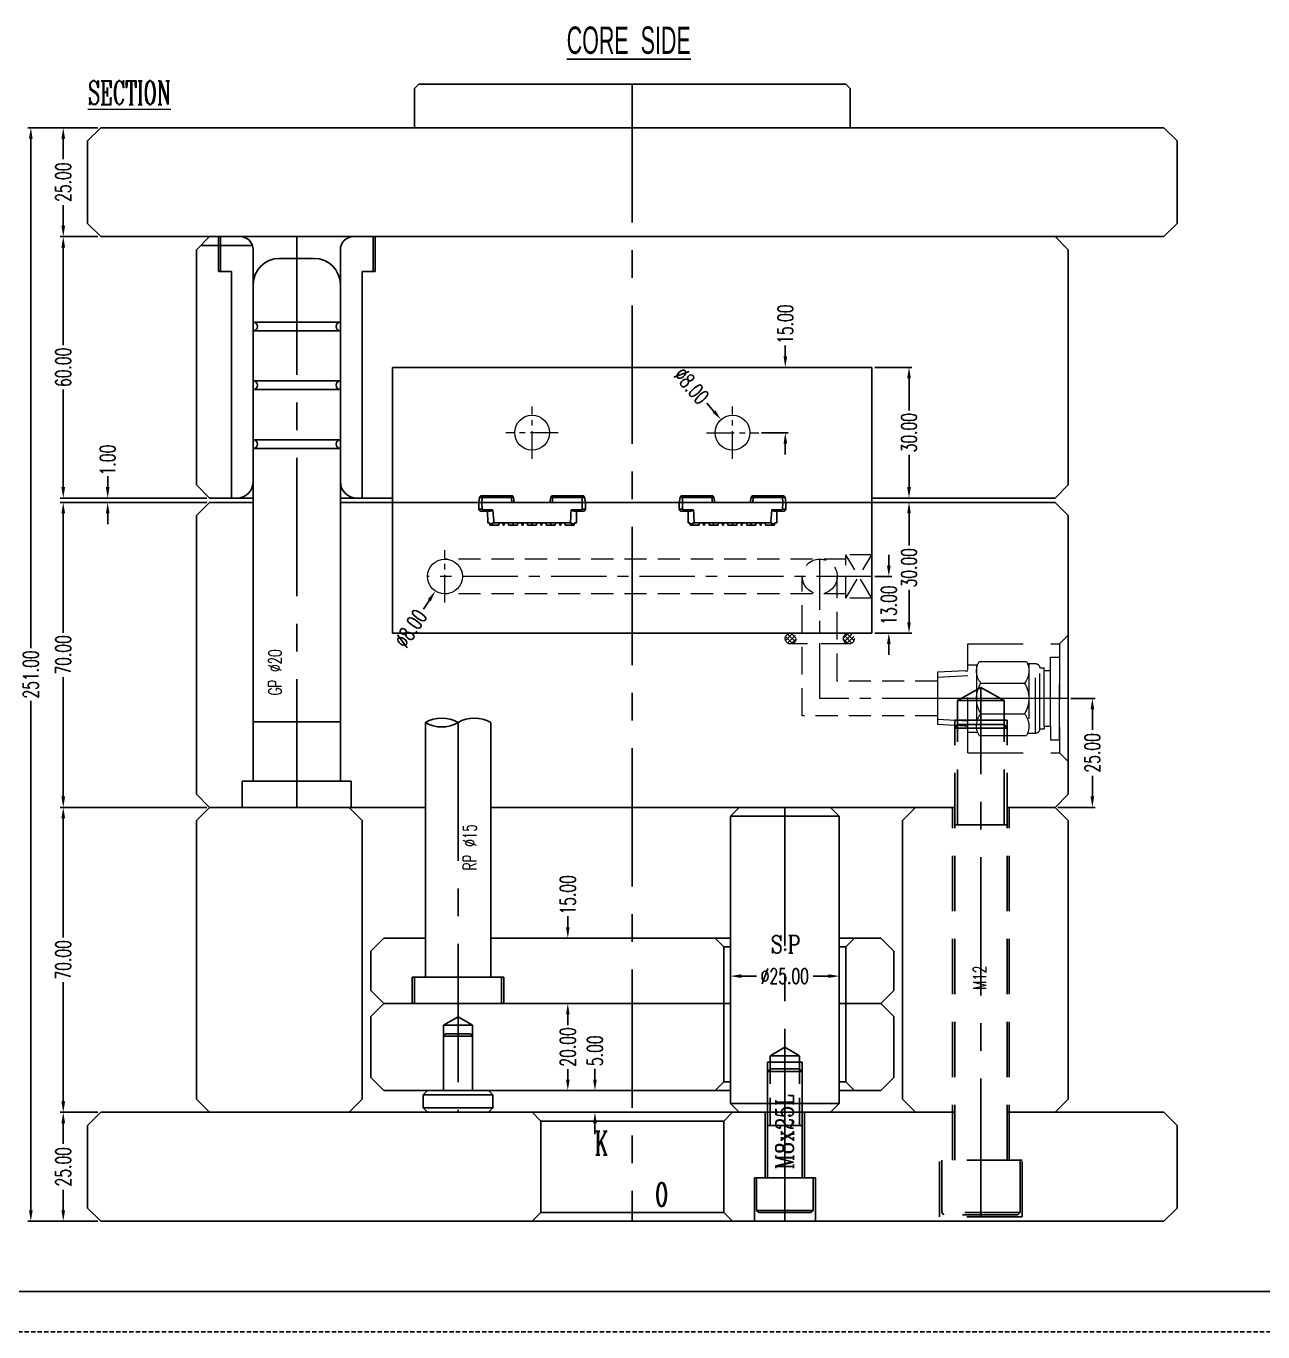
# Model space of a CAD drawing. Header units: inches. Extents: x 139745 to 140613, y -44509 to -43895.
# Drawn here: x 140045.5 to 140329.3, y -44509.1 to -44209.4 of the extents above; entities that cross this region are included whole.
import ezdxf

# ---------------------------------------------------------------- set-up
doc = ezdxf.new("R2010")
doc.units = ezdxf.units.IN
doc.header["$LTSCALE"] = 2
doc.header["$MEASUREMENT"] = 0
doc.header["$PDMODE"] = 3
doc.header["$PDSIZE"] = 0.3125
for name, pattern in [('CENTER', [50.8, 31.75, -6.35, 6.35, -6.35]), ('DASHED', [0.75, 0.5, -0.25]), ('HIDDEN', [9.525, 6.35, -3.175])]:
    doc.linetypes.add(name, pattern=pattern)
doc.layers.get('0').update_dxf_attribs({"linetype": 'CONTINUOUS'})
doc.layers.get('Defpoints').update_dxf_attribs({"linetype": 'CONTINUOUS'})
for name, color, linetype in [('5', 5, 'CONTINUOUS'), ('A', 7, 'CONTINUOUS'), ('CAV-COR', 1, 'CONTINUOUS'), ('Layer3', 3, 'CONTINUOUS'), ('SCREW', 52, 'HIDDEN'), ('SP', 3, 'CONTINUOUS'), ('text', 7, 'CONTINUOUS'), ('WT', 4, 'CONTINUOUS')]:
    doc.layers.add(name, color=color, linetype=linetype)
doc.layers.add('dim', color=3, linetype='CONTINUOUS', lineweight=15)
doc.layers.add('WR', color=122, linetype='HIDDEN', lineweight=0)
doc.styles.add('ROMANC', font='romanc', dxfattribs={"width": 0.6, "height": 1})
doc.styles.get("Standard").update_dxf_attribs({"font": 'txt.shx', "width": 0.67})
doc.dimstyles.new('2.00', dxfattribs={"dimtxt": 3.5, "dimasz": 2.5, "dimexe": 0.666, "dimexo": 0.626, "dimgap": 1, "dimtad": 0, "dimzin": 0, "dimdsep": 46, "dimtxsty": 'Standard', "dimcen": 0.09, "dimclrd": 3, "dimclre": 3, "dimclrt": 7, "dimazin": 0, "dimtfac": 1, "dimtofl": 0, "dimtmove": 0, "dimatfit": 0, "dimfxl": 0, "dimtolj": 1, "dimtzin": 0, "dimarcsym": 0})

# ---------------------------------------------------------------- blocks, each defined once
blk = doc.blocks.new('*D34212')
at = {"layer": 'Defpoints', "color": 0}
for p in [(140054, -44232.74), (140062.6, -44232.74), (140062.6, -44257.74)]:
    blk.add_point(p, dxfattribs=at)
at = {"layer": 'dim', "color": 3, "linetype": 'ByBlock', "lineweight": -2}
for p, q in [((140061.97, -44232.74), (140053.33, -44232.74)), ((140054, -44235.24), (140054, -44239.94)), ((140054, -44255.24), (140054, -44250.54)), ((140061.97, -44257.74), (140053.33, -44257.74))]:
    blk.add_line(p, q, dxfattribs=at)
at = {"layer": 'dim', "color": 3, "linetype": 'ByBlock'}
for points in [[(140054.42, -44235.24), (140053.58, -44235.24), (140054, -44232.74)], [(140053.58, -44255.24), (140054.42, -44255.24), (140054, -44257.74)]]:
    blk.add_solid(points, dxfattribs=at)
at = {"layer": 'dim', "color": 7, "linetype": 'ByBlock', "insert": (140054, -44245.24), "char_height": 3.5, "attachment_point": 5, "rotation": 90}
blk.add_mtext('\\A1;25.00', dxfattribs=at)
blk = doc.blocks.new('*D34213')
at = {"layer": 'Defpoints', "color": 0}
for p in [(140062.6, -44257.74), (140054, -44317.74), (140087.6, -44317.74)]:
    blk.add_point(p, dxfattribs=at)
at = {"layer": 'dim', "color": 3, "linetype": 'ByBlock', "lineweight": -2}
for p, q in [((140061.97, -44257.74), (140053.33, -44257.74)), ((140054, -44260.24), (140054, -44282.64)), ((140054, -44315.24), (140054, -44292.84)), ((140086.97, -44317.74), (140053.33, -44317.74))]:
    blk.add_line(p, q, dxfattribs=at)
at = {"layer": 'dim', "color": 3, "linetype": 'ByBlock'}
for points in [[(140054.42, -44260.24), (140053.58, -44260.24), (140054, -44257.74)], [(140053.58, -44315.24), (140054.42, -44315.24), (140054, -44317.74)]]:
    blk.add_solid(points, dxfattribs=at)
at = {"layer": 'dim', "color": 7, "linetype": 'ByBlock', "insert": (140054, -44287.74), "char_height": 3.5, "attachment_point": 5, "rotation": 90}
blk.add_mtext('\\A1;60.00', dxfattribs=at)
blk = doc.blocks.new('*D34214')
at = {"layer": 'Defpoints', "color": 0}
for p in [(140064.2, -44317.74), (140087.6, -44317.74), (140087.6, -44318.74)]:
    blk.add_point(p, dxfattribs=at)
at = {"layer": 'dim', "color": 3, "linetype": 'ByBlock', "lineweight": -2}
for p, q in [((140064.2, -44315.24), (140064.2, -44312.74)), ((140086.97, -44317.74), (140063.54, -44317.74)), ((140086.97, -44318.74), (140063.54, -44318.74)), ((140064.2, -44321.24), (140064.2, -44323.74))]:
    blk.add_line(p, q, dxfattribs=at)
at = {"layer": 'dim', "color": 3, "linetype": 'ByBlock'}
for points in [[(140063.78, -44315.24), (140064.62, -44315.24), (140064.2, -44317.74)], [(140064.62, -44321.24), (140063.78, -44321.24), (140064.2, -44318.74)]]:
    blk.add_solid(points, dxfattribs=at)
at = {"layer": 'dim', "color": 7, "linetype": 'ByBlock', "insert": (140064.2, -44309), "char_height": 3.5, "attachment_point": 5, "rotation": 90}
blk.add_mtext('\\A1;1.00', dxfattribs=at)
blk = doc.blocks.new('*D34215')
at = {"layer": 'Defpoints', "color": 0}
for p in [(140087.6, -44318.74), (140054, -44388.74), (140087.6, -44388.74)]:
    blk.add_point(p, dxfattribs=at)
at = {"layer": 'dim', "color": 3, "linetype": 'ByBlock', "lineweight": -2}
for p, q in [((140086.97, -44318.74), (140053.33, -44318.74)), ((140054, -44321.24), (140054, -44348.64)), ((140054, -44386.24), (140054, -44358.84)), ((140086.97, -44388.74), (140053.33, -44388.74))]:
    blk.add_line(p, q, dxfattribs=at)
at = {"layer": 'dim', "color": 3, "linetype": 'ByBlock'}
for points in [[(140054.42, -44321.24), (140053.58, -44321.24), (140054, -44318.74)], [(140053.58, -44386.24), (140054.42, -44386.24), (140054, -44388.74)]]:
    blk.add_solid(points, dxfattribs=at)
at = {"layer": 'dim', "color": 7, "linetype": 'ByBlock', "insert": (140054, -44353.74), "char_height": 3.5, "attachment_point": 5, "rotation": 90}
blk.add_mtext('\\A1;70.00', dxfattribs=at)
blk = doc.blocks.new('*D34216')
at = {"layer": 'Defpoints', "color": 0}
for p in [(140054, -44388.74), (140087.6, -44388.74), (140062.6, -44458.74)]:
    blk.add_point(p, dxfattribs=at)
at = {"layer": 'dim', "color": 3, "linetype": 'ByBlock', "lineweight": -2}
for p, q in [((140086.97, -44388.74), (140053.33, -44388.74)), ((140054, -44391.24), (140054, -44418.64)), ((140054, -44456.24), (140054, -44428.84)), ((140061.97, -44458.74), (140053.33, -44458.74))]:
    blk.add_line(p, q, dxfattribs=at)
at = {"layer": 'dim', "color": 3, "linetype": 'ByBlock'}
for points in [[(140054.42, -44391.24), (140053.58, -44391.24), (140054, -44388.74)], [(140053.58, -44456.24), (140054.42, -44456.24), (140054, -44458.74)]]:
    blk.add_solid(points, dxfattribs=at)
at = {"layer": 'dim', "color": 7, "linetype": 'ByBlock', "insert": (140054, -44423.74), "char_height": 3.5, "attachment_point": 5, "rotation": 90}
blk.add_mtext('\\A1;70.00', dxfattribs=at)
blk = doc.blocks.new('*D34217')
at = {"layer": 'Defpoints', "color": 0}
for p in [(140054, -44458.74), (140062.6, -44458.74), (140062.6, -44483.74)]:
    blk.add_point(p, dxfattribs=at)
at = {"layer": 'dim', "color": 3, "linetype": 'ByBlock', "lineweight": -2}
for p, q in [((140061.97, -44458.74), (140053.33, -44458.74)), ((140054, -44461.24), (140054, -44465.94)), ((140054, -44481.24), (140054, -44476.54)), ((140061.97, -44483.74), (140053.33, -44483.74))]:
    blk.add_line(p, q, dxfattribs=at)
at = {"layer": 'dim', "color": 3, "linetype": 'ByBlock'}
for points in [[(140054.42, -44461.24), (140053.58, -44461.24), (140054, -44458.74)], [(140053.58, -44481.24), (140054.42, -44481.24), (140054, -44483.74)]]:
    blk.add_solid(points, dxfattribs=at)
at = {"layer": 'dim', "color": 7, "linetype": 'ByBlock', "insert": (140054, -44471.24), "char_height": 3.5, "attachment_point": 5, "rotation": 90}
blk.add_mtext('\\A1;25.00', dxfattribs=at)
blk = doc.blocks.new('*D34218')
at = {"layer": 'Defpoints', "color": 0}
for p in [(140046.56, -44232.74), (140062.6, -44232.74), (140062.6, -44483.74)]:
    blk.add_point(p, dxfattribs=at)
at = {"layer": 'dim', "color": 3, "linetype": 'ByBlock', "lineweight": -2}
for p, q in [((140061.97, -44232.74), (140045.89, -44232.74)), ((140046.56, -44235.24), (140046.56, -44352.16)), ((140046.56, -44481.24), (140046.56, -44364.32)), ((140061.97, -44483.74), (140045.89, -44483.74))]:
    blk.add_line(p, q, dxfattribs=at)
at = {"layer": 'dim', "color": 3, "linetype": 'ByBlock'}
for points in [[(140046.98, -44235.24), (140046.14, -44235.24), (140046.56, -44232.74)], [(140046.14, -44481.24), (140046.98, -44481.24), (140046.56, -44483.74)]]:
    blk.add_solid(points, dxfattribs=at)
at = {"layer": 'dim', "color": 7, "linetype": 'ByBlock', "insert": (140046.56, -44358.24), "char_height": 3.5, "attachment_point": 5, "rotation": 90}
blk.add_mtext('\\A1;251.00', dxfattribs=at)
blk = doc.blocks.new('*D34219')
at = {"layer": 'Defpoints', "color": 0}
for p in [(140239.6, -44318.74), (140239.6, -44348.74), (140248.09, -44348.74)]:
    blk.add_point(p, dxfattribs=at)
at = {"layer": 'dim', "color": 3, "linetype": 'ByBlock', "lineweight": -2}
for p, q in [((140240.22, -44318.74), (140248.76, -44318.74)), ((140248.09, -44321.24), (140248.09, -44328.64)), ((140248.09, -44346.24), (140248.09, -44338.84)), ((140240.22, -44348.74), (140248.76, -44348.74))]:
    blk.add_line(p, q, dxfattribs=at)
at = {"layer": 'dim', "color": 3, "linetype": 'ByBlock'}
for points in [[(140248.51, -44321.24), (140247.67, -44321.24), (140248.09, -44318.74)], [(140247.67, -44346.24), (140248.51, -44346.24), (140248.09, -44348.74)]]:
    blk.add_solid(points, dxfattribs=at)
at = {"layer": 'dim', "color": 7, "linetype": 'ByBlock', "insert": (140248.09, -44333.74), "char_height": 3.5, "attachment_point": 5, "rotation": 90}
blk.add_mtext('\\A1;30.00', dxfattribs=at)
blk = doc.blocks.new('*D34220')
at = {"layer": 'Defpoints', "color": 0}
for p in [(140239.6, -44287.74), (140248.09, -44287.74), (140239.6, -44317.74)]:
    blk.add_point(p, dxfattribs=at)
at = {"layer": 'dim', "color": 3, "linetype": 'ByBlock', "lineweight": -2}
for p, q in [((140240.22, -44287.74), (140248.76, -44287.74)), ((140248.09, -44290.24), (140248.09, -44297.64)), ((140248.09, -44315.24), (140248.09, -44307.84)), ((140240.22, -44317.74), (140248.76, -44317.74))]:
    blk.add_line(p, q, dxfattribs=at)
at = {"layer": 'dim', "color": 3, "linetype": 'ByBlock'}
for points in [[(140248.51, -44290.24), (140247.67, -44290.24), (140248.09, -44287.74)], [(140247.67, -44315.24), (140248.51, -44315.24), (140248.09, -44317.74)]]:
    blk.add_solid(points, dxfattribs=at)
at = {"layer": 'dim', "color": 7, "linetype": 'ByBlock', "insert": (140248.09, -44302.74), "char_height": 3.5, "attachment_point": 5, "rotation": 90}
blk.add_mtext('\\A1;30.00', dxfattribs=at)
blk = doc.blocks.new('*D34235')
at = {"layer": 'Defpoints', "color": 0}
for p in [(140167.02, -44418.74), (140169.79, -44418.74), (140166.82, -44433.74)]:
    blk.add_point(p, dxfattribs=at)
at = {"layer": 'dim', "color": 3, "linetype": 'ByBlock', "lineweight": -2}
for p, q in [((140169.79, -44416.24), (140169.79, -44413.74)), ((140167.64, -44418.74), (140170.45, -44418.74)), ((140167.44, -44433.74), (140170.45, -44433.74)), ((140169.79, -44436.24), (140169.79, -44438.74))]:
    blk.add_line(p, q, dxfattribs=at)
at = {"layer": 'dim', "color": 3, "linetype": 'ByBlock'}
for points in [[(140169.37, -44416.24), (140170.2, -44416.24), (140169.79, -44418.74)], [(140170.2, -44436.24), (140169.37, -44436.24), (140169.79, -44433.74)]]:
    blk.add_solid(points, dxfattribs=at)
at = {"layer": 'dim', "color": 7, "linetype": 'ByBlock', "insert": (140169.79, -44408.83), "char_height": 3.5, "attachment_point": 5, "rotation": 90}
blk.add_mtext('\\A1;15.00', dxfattribs=at)
blk = doc.blocks.new('*D34236')
at = {"layer": 'Defpoints', "color": 0}
for p in [(140170.45, -44433.74), (140169.79, -44453.74), (140173.74, -44453.74)]:
    blk.add_point(p, dxfattribs=at)
at = {"layer": 'dim', "color": 3, "linetype": 'ByBlock', "lineweight": -2}
for p, q in [((140169.83, -44433.74), (140169.12, -44433.74)), ((140169.79, -44436.24), (140169.79, -44438.64)), ((140169.79, -44451.24), (140169.79, -44448.84)), ((140173.12, -44453.74), (140169.12, -44453.74))]:
    blk.add_line(p, q, dxfattribs=at)
at = {"layer": 'dim', "color": 3, "linetype": 'ByBlock'}
for points in [[(140170.2, -44436.24), (140169.37, -44436.24), (140169.79, -44433.74)], [(140169.37, -44451.24), (140170.2, -44451.24), (140169.79, -44453.74)]]:
    blk.add_solid(points, dxfattribs=at)
at = {"layer": 'dim', "color": 7, "linetype": 'ByBlock', "insert": (140169.79, -44443.74), "char_height": 3.5, "attachment_point": 5, "rotation": 90}
blk.add_mtext('\\A1;20.00', dxfattribs=at)
blk = doc.blocks.new('*D34237')
at = {"layer": 'Defpoints', "color": 0}
for p in [(140175.23, -44453.74), (140176.02, -44453.74), (140174.83, -44458.74)]:
    blk.add_point(p, dxfattribs=at)
at = {"layer": 'dim', "color": 3, "linetype": 'ByBlock', "lineweight": -2}
for p, q in [((140176.02, -44451.24), (140176.02, -44448.74)), ((140175.85, -44453.74), (140176.69, -44453.74)), ((140175.46, -44458.74), (140176.69, -44458.74)), ((140176.02, -44461.24), (140176.02, -44463.74))]:
    blk.add_line(p, q, dxfattribs=at)
at = {"layer": 'dim', "color": 3, "linetype": 'ByBlock'}
for points in [[(140175.6, -44451.24), (140176.44, -44451.24), (140176.02, -44453.74)], [(140176.44, -44461.24), (140175.6, -44461.24), (140176.02, -44458.74)]]:
    blk.add_solid(points, dxfattribs=at)
at = {"layer": 'dim', "color": 7, "linetype": 'ByBlock', "insert": (140176.02, -44444.61), "char_height": 3.5, "attachment_point": 5, "rotation": 90}
blk.add_mtext('\\A1;5.00', dxfattribs=at)
blk = doc.blocks.new('*D34871')
at = {"layer": 'Defpoints', "color": 0}
for p in [(140214.47, -44287.74), (140219.7, -44287.74), (140213.6, -44302.74)]:
    blk.add_point(p, dxfattribs=at)
at = {"layer": 'dim', "color": 3, "linetype": 'ByBlock', "lineweight": -2}
for p, q in [((140219.7, -44285.24), (140219.7, -44282.74)), ((140215.1, -44287.74), (140220.37, -44287.74)), ((140214.22, -44302.74), (140220.37, -44302.74)), ((140219.7, -44305.24), (140219.7, -44307.74))]:
    blk.add_line(p, q, dxfattribs=at)
at = {"layer": 'dim', "color": 3, "linetype": 'ByBlock'}
for points in [[(140219.29, -44285.24), (140220.12, -44285.24), (140219.7, -44287.74)], [(140220.12, -44305.24), (140219.29, -44305.24), (140219.7, -44302.74)]]:
    blk.add_solid(points, dxfattribs=at)
at = {"layer": 'dim', "color": 7, "linetype": 'ByBlock', "insert": (140219.7, -44277.83), "char_height": 3.5, "attachment_point": 5, "rotation": 90}
blk.add_mtext('\\A1;15.00', dxfattribs=at)
blk = doc.blocks.new('*D34872')
at = {"layer": 'Defpoints', "color": 0}
for p in [(140204.96, -44299.73), (140210.23, -44305.75)]:
    blk.add_point(p, dxfattribs=at)
at = {"layer": 'dim', "color": 3, "linetype": 'ByBlock', "lineweight": -2}
for p, q in [((140203.31, -44297.85), (140201.67, -44295.97)), ((140207.51, -44302.74), (140207.69, -44302.74)), ((140207.6, -44302.83), (140207.6, -44302.65))]:
    blk.add_line(p, q, dxfattribs=at)
at = {"layer": 'dim', "color": 3, "linetype": 'ByBlock'}
blk.add_solid([(140203, -44298.12), (140203.63, -44297.57), (140204.96, -44299.73)], dxfattribs=at)
at = {"layer": 'dim', "color": 7, "linetype": 'ByBlock', "insert": (140198.18, -44291.98), "char_height": 3.5, "attachment_point": 5, "rotation": 311.2032}
blk.add_mtext('\\A1;%%c8.00', dxfattribs=at)
blk = doc.blocks.new('20150129.111502')
at = {"layer": '5', "color": 122, "linetype": 'HIDDEN', "lineweight": 0}
for p, q in [((0, 14.5), (0, -14.5)), ((2, 12.5), (0, 14.5)), ((2, 12.5), (2, -12.5)), ((23, 12.5), (2, 12.5)), ((23, -12.5), (23, 12.5)), ((2, -9.5), (2, 9.5)), ((4.01, 9.5), (2, 9.5)), ((4.01, 6.4), (4.01, 9.5)), ((4.01, -6.4), (4.01, 6.4)), ((5.51, 6.4), (4.01, 6.4)), ((5.51, 6.4), (5.51, 7)), ((6.51, 7), (5.51, 7)), ((5.51, 6.4), (5.51, 7)), ((5.51, -6.4), (5.51, 6.4)), ((6.51, -7), (6.51, 7)), ((7.51, -8), (7.51, 8)), ((9.33, 8), (7.51, 8)), ((9, 8), (9, -8)), ((20.43, 8.5), (9.57, 8.5)), ((23, 7.75), (20.77, 7.75)), ((21, 7.75), (21, -7.75)), ((23.56, 6.35), (23, 6.35)), ((23.56, 6.35), (30, 6.01)), ((30, 6.01), (30, -6.01)), ((20.01, 3.5), (9.99, 3.5)), ((23, 5.19), (30, 4.82)), ((20.01, -3.5), (9.99, -3.5)), ((23, -5.19), (30, -4.82)), ((5.51, -6.4), (4.01, -6.4)), ((4.01, -6.4), (4.01, -9.5)), ((5.51, -6.4), (5.51, -7)), ((5.51, -6.4), (5.51, -7)), ((6.51, -7), (5.51, -7)), ((9.33, -8), (7.51, -8)), ((20.43, -8.5), (9.57, -8.5)), ((23, -7.75), (20.77, -7.75)), ((23.56, -6.35), (23, -6.35)), ((23.56, -6.35), (30, -6.01)), ((4.01, -9.5), (2, -9.5)), ((2, -12.5), (0, -14.5)), ((23, -12.5), (2, -12.5))]:
    blk.add_line(p, q, dxfattribs=at)
at = {"layer": '5', "color": 122, "linetype": 'CENTER', "lineweight": 0, "ltscale": 0.5}
blk.add_line((0, 0), (30, 0), dxfattribs=at)
at = {"layer": '5', "color": 122, "linetype": 'HIDDEN', "lineweight": 0}
for centre, radius, start, end in [((7.51, 7), 1, 90, 180), ((13.47, 6.32), 4.47, 150.752, 219.0183), ((16.53, 6.32), 4.47, 320.9817, 29.248), ((15.66, 0), 6.66, 148.3016, 211.6984), ((14.34, 0), 6.66, 328.3016, 31.6984), ((13.47, -6.32), 4.47, 140.9817, 209.248), ((16.53, -6.32), 4.47, 330.752, 39.0183), ((7.51, -7), 1, 180, 270)]:
    blk.add_arc(centre, radius, start, end, dxfattribs=at)
blk = doc.blocks.new('*X34866')
at = {"color": 0}
for p, q in [((-7.86, -0.44), (-6.25, 1.17)), ((-6.25, -1.17), (-7.86, 0.44)), ((-5.66, -0.71), (-7.4, 1.03)), ((-7.4, -1.03), (-5.66, 0.71)), ((-5.45, 0.15), (-6.54, 1.24)), ((5.45, 0.15), (6.54, 1.24)), ((5.66, -0.71), (7.4, 1.03)), ((7.4, -1.03), (5.66, 0.71)), ((7.86, -0.44), (6.25, 1.17)), ((6.25, -1.17), (7.86, 0.44)), ((-6.54, -1.24), (-5.45, -0.15)), ((6.54, -1.24), (5.45, -0.15))]:
    blk.add_line(p, q, dxfattribs=at)
blk = doc.blocks.new('*D34873')
at = {"layer": 'Defpoints', "color": 0}
for p in [(140284.6, -44363.74), (140290.17, -44363.74), (140281.6, -44388.74)]:
    blk.add_point(p, dxfattribs=at)
at = {"layer": 'dim', "color": 3, "linetype": 'ByBlock', "lineweight": -2}
for p, q in [((140285.22, -44363.74), (140290.84, -44363.74)), ((140290.17, -44366.24), (140290.17, -44370.94)), ((140290.17, -44386.24), (140290.17, -44381.54)), ((140282.22, -44388.74), (140290.84, -44388.74))]:
    blk.add_line(p, q, dxfattribs=at)
at = {"layer": 'dim', "color": 3, "linetype": 'ByBlock'}
for points in [[(140290.59, -44366.24), (140289.75, -44366.24), (140290.17, -44363.74)], [(140289.75, -44386.24), (140290.59, -44386.24), (140290.17, -44388.74)]]:
    blk.add_solid(points, dxfattribs=at)
at = {"layer": 'dim', "color": 7, "linetype": 'ByBlock', "insert": (140290.17, -44376.24), "char_height": 3.5, "attachment_point": 5, "rotation": 90}
blk.add_mtext('\\A1;25.00', dxfattribs=at)
blk = doc.blocks.new('*D34875')
at = {"layer": 'Defpoints', "color": 0}
for p in [(140239.6, -44335.74), (140243.46, -44335.74), (140239.6, -44348.74)]:
    blk.add_point(p, dxfattribs=at)
at = {"layer": 'dim', "color": 3, "linetype": 'ByBlock', "lineweight": -2}
for p, q in [((140243.46, -44333.24), (140243.46, -44330.74)), ((140240.22, -44335.74), (140244.13, -44335.74)), ((140240.22, -44348.74), (140244.13, -44348.74)), ((140243.46, -44351.24), (140243.46, -44353.74))]:
    blk.add_line(p, q, dxfattribs=at)
at = {"layer": 'dim', "color": 3, "linetype": 'ByBlock'}
for points in [[(140243.04, -44333.24), (140243.88, -44333.24), (140243.46, -44335.74)], [(140243.88, -44351.24), (140243.04, -44351.24), (140243.46, -44348.74)]]:
    blk.add_solid(points, dxfattribs=at)
at = {"layer": 'dim', "color": 7, "linetype": 'ByBlock', "insert": (140243.46, -44342.32), "char_height": 3.5, "attachment_point": 5, "rotation": 90}
blk.add_mtext('\\A1;13.00', dxfattribs=at)
blk = doc.blocks.new('*D34876')
at = {"layer": 'Defpoints', "color": 0}
for p in [(140143.8, -44332.4), (140139.39, -44339.08)]:
    blk.add_point(p, dxfattribs=at)
at = {"layer": 'dim', "color": 3, "linetype": 'ByBlock', "lineweight": -2}
for p, q in [((140141.51, -44335.74), (140141.69, -44335.74)), ((140141.6, -44335.83), (140141.6, -44335.65)), ((140138.02, -44341.17), (140136.64, -44343.25))]:
    blk.add_line(p, q, dxfattribs=at)
at = {"layer": 'dim', "color": 3, "linetype": 'ByBlock'}
blk.add_solid([(140138.37, -44341.4), (140137.67, -44340.94), (140139.39, -44339.08)], dxfattribs=at)
at = {"layer": 'dim', "color": 7, "linetype": 'ByBlock', "insert": (140133.73, -44347.68), "char_height": 3.5, "attachment_point": 5, "rotation": 56.6234}
blk.add_mtext('\\A1;%%c8.00', dxfattribs=at)
blk = doc.blocks.new('*D34882')
at = {"layer": 'Defpoints', "color": 0}
for p in [(140207.1, -44427.47), (140207.1, -44427.67), (140232.1, -44427.67)]:
    blk.add_point(p, dxfattribs=at)
at = {"layer": 'dim', "color": 3, "linetype": 'ByBlock', "lineweight": -2}
for p, q in [((140207.1, -44427.04), (140207.1, -44426.8)), ((140209.6, -44427.47), (140213.12, -44427.47)), ((140229.6, -44427.47), (140226.07, -44427.47)), ((140232.1, -44427.04), (140232.1, -44426.8))]:
    blk.add_line(p, q, dxfattribs=at)
at = {"layer": 'dim', "color": 3, "linetype": 'ByBlock'}
for points in [[(140209.6, -44427.05), (140209.6, -44427.89), (140207.1, -44427.47)], [(140229.6, -44427.89), (140229.6, -44427.05), (140232.1, -44427.47)]]:
    blk.add_solid(points, dxfattribs=at)
at = {"layer": 'dim', "color": 7, "linetype": 'ByBlock', "insert": (140219.6, -44427.47), "char_height": 3.5, "attachment_point": 5}
blk.add_mtext('%%c25.00', dxfattribs=at)

msp = doc.modelspace()

# ---------------------------------------------------------------- linework, layer by layer
at = {"linetype": 'Continuous'}
for p, q in [((140134.595, -44223.739), (140135.595, -44222.739)), ((140134.595, -44223.739), (140134.595, -44232.739)), ((140233.595, -44222.739), (140135.595, -44222.739)), ((140234.595, -44223.739), (140233.595, -44222.739)), ((140234.595, -44223.739), (140234.595, -44232.739)), ((140059.595, -44235.739), (140062.595, -44232.739)), ((140062.595, -44232.739), (140306.595, -44232.739)), ((140309.595, -44235.739), (140306.595, -44232.739)), ((140059.595, -44235.739), (140059.595, -44254.739)), ((140309.595, -44235.739), (140309.595, -44254.739)), ((140059.595, -44254.739), (140062.595, -44257.739)), ((140309.595, -44254.739), (140306.595, -44257.739)), ((140062.595, -44257.739), (140306.595, -44257.739)), ((140084.595, -44260.739), (140087.595, -44257.739)), ((140085.595, -44259.739), (140097.424, -44259.739)), ((140089.595, -44257.739), (140089.595, -44265.739)), ((140090.095, -44257.739), (140090.095, -44265.739)), ((140125.095, -44257.739), (140125.095, -44265.739)), ((140125.595, -44257.739), (140125.595, -44265.739)), ((140281.595, -44257.739), (140284.595, -44260.739)), ((140084.595, -44260.739), (140084.595, -44314.739)), ((140097.595, -44260.739), (140097.595, -44382.739)), ((140117.595, -44260.739), (140117.595, -44382.739)), ((140284.595, -44260.739), (140284.595, -44314.739)), ((140089.595, -44265.739), (140092.595, -44265.739)), ((140092.595, -44265.739), (140092.595, -44317.739)), ((140122.595, -44265.739), (140122.595, -44317.739)), ((140122.595, -44265.739), (140125.595, -44265.739)), ((140097.595, -44277.359), (140117.595, -44277.359)), ((140097.595, -44279.359), (140117.595, -44279.359)), ((140097.595, -44290.859), (140117.595, -44290.859)), ((140097.595, -44292.859), (140117.595, -44292.859)), ((140097.595, -44304.359), (140117.595, -44304.359)), ((140097.595, -44306.359), (140117.595, -44306.359)), ((140084.595, -44314.739), (140087.595, -44317.739)), ((140284.595, -44314.739), (140281.595, -44317.739)), ((140084.595, -44321.739), (140087.595, -44318.739)), ((140087.595, -44317.739), (140097.595, -44317.739)), ((140087.595, -44318.739), (140097.595, -44318.739)), ((140117.595, -44317.739), (140129.595, -44317.739)), ((140117.595, -44318.739), (140129.595, -44318.739)), ((140239.595, -44317.739), (140281.595, -44317.739)), ((140239.595, -44318.739), (140281.595, -44318.739)), ((140284.595, -44321.739), (140281.595, -44318.739)), ((140084.595, -44321.739), (140084.595, -44385.739)), ((140284.595, -44321.739), (140284.595, -44385.739)), ((140095.095, -44382.739), (140120.095, -44382.739)), ((140095.095, -44382.739), (140095.095, -44388.739)), ((140120.095, -44382.739), (140120.095, -44388.739)), ((140084.595, -44385.739), (140087.595, -44388.739)), ((140284.595, -44385.739), (140281.595, -44388.739)), ((140084.595, -44391.739), (140087.595, -44388.739)), ((140087.595, -44388.739), (140137.095, -44388.739)), ((140119.595, -44388.739), (140122.595, -44391.739)), ((140152.095, -44388.739), (140258.595, -44388.739)), ((140249.595, -44388.739), (140246.595, -44391.739)), ((140270.595, -44388.739), (140281.595, -44388.739)), ((140281.595, -44388.739), (140284.595, -44391.739)), ((140084.595, -44391.739), (140084.595, -44455.739)), ((140122.595, -44391.739), (140122.595, -44455.739)), ((140246.595, -44391.739), (140246.595, -44455.739)), ((140284.595, -44391.739), (140284.595, -44455.739)), ((140124.595, -44421.739), (140127.595, -44418.739)), ((140127.595, -44418.739), (140137.095, -44418.739)), ((140152.095, -44418.739), (140207.095, -44418.739)), ((140203.595, -44418.739), (140205.595, -44420.739)), ((140232.095, -44418.739), (140241.595, -44418.739)), ((140233.595, -44420.739), (140235.595, -44418.739)), ((140241.595, -44418.739), (140244.595, -44421.739)), ((140124.595, -44421.739), (140124.595, -44430.739)), ((140205.595, -44451.739), (140205.595, -44420.739)), ((140207.095, -44420.739), (140205.595, -44420.739)), ((140233.595, -44420.739), (140232.095, -44420.739)), ((140233.595, -44420.739), (140233.595, -44451.739)), ((140244.595, -44421.739), (140244.595, -44430.739)), ((140127.595, -44433.739), (140124.595, -44430.739)), ((140244.595, -44430.739), (140241.595, -44433.739)), ((140124.595, -44436.739), (140127.595, -44433.739)), ((140127.595, -44433.739), (140207.095, -44433.739)), ((140232.095, -44433.739), (140241.595, -44433.739)), ((140241.595, -44433.739), (140244.595, -44436.739)), ((140124.595, -44436.739), (140124.595, -44450.739)), ((140244.595, -44436.739), (140244.595, -44450.739)), ((140141.245, -44438.739), (140144.595, -44436.805)), ((140141.245, -44438.739), (140147.945, -44438.739)), ((140141.245, -44438.739), (140141.245, -44453.739)), ((140147.945, -44438.739), (140144.595, -44436.805)), ((140147.945, -44438.739), (140147.945, -44453.739)), ((140141.745, -44440.739), (140141.245, -44441.239)), ((140141.245, -44441.239), (140147.945, -44441.239)), ((140141.745, -44440.739), (140147.445, -44440.739)), ((140147.445, -44440.739), (140147.945, -44441.239)), ((140127.595, -44453.739), (140124.595, -44450.739)), ((140205.595, -44451.739), (140203.595, -44453.739)), ((140207.095, -44451.739), (140205.595, -44451.739)), ((140233.595, -44451.739), (140232.095, -44451.739)), ((140235.595, -44453.739), (140233.595, -44451.739)), ((140244.595, -44450.739), (140241.595, -44453.739)), ((140127.595, -44453.739), (140207.095, -44453.739)), ((140136.595, -44454.739), (140137.595, -44453.739)), ((140136.595, -44457.739), (140136.595, -44454.739)), ((140152.595, -44454.739), (140136.595, -44454.739)), ((140137.595, -44453.739), (140151.595, -44453.739)), ((140151.595, -44453.739), (140152.595, -44454.739)), ((140152.595, -44454.739), (140152.595, -44457.739)), ((140232.095, -44453.739), (140241.595, -44453.739)), ((140084.595, -44455.739), (140087.595, -44458.739)), ((140122.595, -44455.739), (140119.595, -44458.739)), ((140152.595, -44457.739), (140136.595, -44457.739)), ((140137.595, -44458.739), (140136.595, -44457.739)), ((140152.595, -44457.739), (140151.595, -44458.739)), ((140246.595, -44455.739), (140249.595, -44458.739)), ((140281.595, -44458.739), (140284.595, -44455.739)), ((140062.595, -44458.739), (140059.595, -44461.739)), ((140062.595, -44458.739), (140258.595, -44458.739)), ((140137.595, -44458.739), (140151.595, -44458.739)), ((140161.595, -44458.739), (140163.595, -44460.739)), ((140163.595, -44460.739), (140205.595, -44460.739)), ((140163.595, -44460.739), (140163.595, -44481.739)), ((140207.595, -44458.739), (140205.595, -44460.739)), ((140205.595, -44460.739), (140205.595, -44481.739)), ((140215.095, -44473.739), (140215.095, -44458.739)), ((140224.095, -44473.739), (140224.095, -44458.739)), ((140270.595, -44458.739), (140306.595, -44458.739)), ((140306.595, -44458.739), (140309.595, -44461.739)), ((140059.595, -44461.739), (140059.595, -44480.739)), ((140309.595, -44461.739), (140309.595, -44480.739)), ((140212.595, -44473.739), (140226.595, -44473.739)), ((140212.595, -44473.739), (140212.595, -44483.739)), ((140226.595, -44473.739), (140226.595, -44483.739)), ((140059.595, -44480.739), (140062.595, -44483.739)), ((140161.595, -44483.739), (140163.595, -44481.739)), ((140163.595, -44481.739), (140205.595, -44481.739)), ((140207.595, -44483.739), (140205.595, -44481.739)), ((140309.595, -44480.739), (140306.595, -44483.739)), ((140062.595, -44483.739), (140306.595, -44483.739))]:
    msp.add_line(p, q, dxfattribs=at)
at = {"linetype": 'CENTER', "ltscale": 0.5}
for p, q in [((140184.595, -44222.739), (140184.595, -44483.739)), ((140107.595, -44257.739), (140107.595, -44388.739)), ((140264.595, -44482.739), (140264.595, -44361.239)), ((140144.595, -44369.277), (140144.595, -44458.739))]:
    msp.add_line(p, q, dxfattribs=at)
for p, q in [((140103.595, -44262.739), (140111.595, -44262.739)), ((140093.845, -44317.739), (140092.595, -44317.739)), ((140097.595, -44369.139), (140117.595, -44369.139)), ((140137.095, -44427.739), (140137.095, -44369.277)), ((140152.095, -44427.739), (140152.095, -44369.277)), ((140134.095, -44427.739), (140155.095, -44427.739)), ((140134.095, -44433.739), (140134.095, -44427.739)), ((140134.595, -44433.739), (140134.595, -44427.739)), ((140154.595, -44433.739), (140154.595, -44427.739)), ((140155.095, -44433.739), (140155.095, -44427.739)), ((140134.095, -44433.739), (140155.095, -44433.739))]:
    msp.add_line(p, q)
at = {"linetype": 'HIDDEN'}
for p, q in [((140264.595, -44361.239), (140259.245, -44364.239)), ((140269.945, -44364.239), (140264.595, -44361.239)), ((140259.245, -44392.739), (140259.245, -44364.239)), ((140269.945, -44364.239), (140259.245, -44364.239)), ((140269.945, -44392.739), (140269.945, -44364.239)), ((140258.595, -44469.739), (140258.595, -44368.739)), ((140270.595, -44368.739), (140258.595, -44368.739)), ((140259.245, -44369.739), (140258.595, -44370.539)), ((140270.595, -44370.539), (140258.595, -44370.539)), ((140269.945, -44369.739), (140259.245, -44369.739)), ((140269.945, -44369.739), (140270.595, -44370.539)), ((140270.595, -44469.739), (140270.595, -44368.739)), ((140258.095, -44469.739), (140258.095, -44388.739)), ((140271.095, -44469.739), (140271.095, -44388.739)), ((140270.595, -44392.739), (140258.595, -44392.739)), ((140274.095, -44469.739), (140255.095, -44469.739)), ((140255.095, -44482.739), (140255.095, -44469.739)), ((140255.595, -44481.739), (140255.595, -44469.739)), ((140273.595, -44481.739), (140273.595, -44469.739)), ((140274.095, -44482.739), (140274.095, -44469.739)), ((140273.595, -44481.739), (140255.595, -44481.739)), ((140256.095, -44482.239), (140255.595, -44481.739)), ((140273.595, -44481.739), (140273.095, -44482.239)), ((140274.095, -44482.739), (140255.095, -44482.739)), ((140273.095, -44482.239), (140256.095, -44482.239))]:
    msp.add_line(p, q, dxfattribs=at)
at = {"linetype": 'Continuous'}
for centre, radius, start, end in [((140094.595, -44260.739), 3, 0, 90), ((140120.595, -44260.739), 3, 90, 180), ((140097.595, -44278.359), 1, 270, 90), ((140117.595, -44278.359), 1, 90, 270), ((140097.595, -44291.859), 1, 270, 90), ((140117.595, -44291.859), 1, 90, 270), ((140097.595, -44305.359), 1, 270, 90), ((140117.595, -44305.359), 1, 90, 270), ((140140.845, -44375.772), 7.5, 60, 120), ((140140.845, -44362.782), 7.5, 240, 300), ((140148.345, -44375.772), 7.5, 60, 120)]:
    msp.add_arc(centre, radius, start, end, dxfattribs=at)
for centre, radius, start, end in [((140103.595, -44268.739), 6, 90, 180), ((140111.595, -44268.739), 6, 0, 90), ((140093.845, -44313.989), 3.75, 270, 0), ((140121.345, -44313.989), 3.75, 180, 270)]:
    msp.add_arc(centre, radius, start, end)
at = {"layer": 'A'}
msp.add_line((140603.848, -44499.865), (139754.428, -44499.865), dxfattribs=at)
at = {"layer": 'A', "linetype": 'DASHED'}
msp.add_line((140613.119, -44509.136), (139745.157, -44509.136), dxfattribs=at)
at = {"layer": 'CAV-COR'}
for p, q in [((140129.595, -44287.739), (140239.595, -44287.739)), ((140129.595, -44287.739), (140129.595, -44348.739)), ((140239.595, -44287.739), (140239.595, -44348.739)), ((140129.595, -44318.739), (140239.595, -44318.739)), ((140149.363, -44318.739), (140149.558, -44317.631)), ((140149.376, -44320.274), (140149.363, -44318.739)), ((140156.818, -44317.631), (140149.558, -44317.631)), ((140150.06, -44317.209), (140156.818, -44317.209)), ((140150.082, -44318.739), (140150.113, -44317.631)), ((140150.142, -44320.275), (140150.082, -44318.739)), ((140150.12, -44317.493), (140150.113, -44317.631)), ((140150.135, -44317.375), (140150.12, -44317.493)), ((140156.818, -44317.209), (140156.818, -44317.631)), ((140157.013, -44318.739), (140156.818, -44317.631)), ((140157.515, -44318.739), (140157.32, -44317.631)), ((140165.675, -44318.739), (140165.871, -44317.631)), ((140166.373, -44317.631), (140166.178, -44318.739)), ((140166.373, -44317.631), (140166.373, -44317.209)), ((140166.373, -44317.209), (140173.131, -44317.209)), ((140173.633, -44317.631), (140166.373, -44317.631)), ((140173.109, -44318.739), (140173.048, -44320.275)), ((140173.056, -44317.375), (140173.071, -44317.493)), ((140173.071, -44317.493), (140173.078, -44317.631)), ((140173.109, -44318.739), (140173.078, -44317.631)), ((140173.828, -44318.739), (140173.633, -44317.631)), ((140173.815, -44320.274), (140173.828, -44318.739)), ((140195.363, -44318.739), (140195.558, -44317.631)), ((140195.376, -44320.274), (140195.363, -44318.739)), ((140202.818, -44317.631), (140195.558, -44317.631)), ((140196.06, -44317.209), (140202.818, -44317.209)), ((140196.082, -44318.739), (140196.113, -44317.631)), ((140196.142, -44320.275), (140196.082, -44318.739)), ((140196.12, -44317.493), (140196.113, -44317.631)), ((140196.135, -44317.375), (140196.12, -44317.493)), ((140202.818, -44317.209), (140202.818, -44317.631)), ((140203.013, -44318.739), (140202.818, -44317.631)), ((140203.515, -44318.739), (140203.32, -44317.631)), ((140211.675, -44318.739), (140211.871, -44317.631)), ((140212.373, -44317.631), (140212.178, -44318.739)), ((140212.373, -44317.209), (140219.131, -44317.209)), ((140212.373, -44317.631), (140212.373, -44317.209)), ((140219.633, -44317.631), (140212.373, -44317.631)), ((140219.109, -44318.739), (140219.048, -44320.275)), ((140219.056, -44317.375), (140219.071, -44317.493)), ((140219.071, -44317.493), (140219.078, -44317.631)), ((140219.109, -44318.739), (140219.078, -44317.631)), ((140219.828, -44318.739), (140219.633, -44317.631)), ((140219.815, -44320.274), (140219.828, -44318.739)), ((140149.886, -44320.779), (140151.789, -44320.779)), ((140150.396, -44320.779), (140150.396, -44320.447)), ((140150.396, -44320.447), (140152.619, -44320.447)), ((140151.395, -44320.779), (140151.419, -44323.431)), ((140170.572, -44320.447), (140172.795, -44320.447)), ((140171.402, -44320.779), (140173.305, -44320.779)), ((140171.795, -44320.779), (140171.772, -44323.431)), ((140172.795, -44320.779), (140172.795, -44320.447)), ((140195.886, -44320.779), (140197.789, -44320.779)), ((140196.396, -44320.447), (140198.619, -44320.447)), ((140196.396, -44320.779), (140196.396, -44320.447)), ((140197.395, -44320.779), (140197.419, -44323.431)), ((140216.572, -44320.447), (140218.795, -44320.447)), ((140217.402, -44320.779), (140219.305, -44320.779)), ((140217.795, -44320.779), (140217.772, -44323.431)), ((140218.795, -44320.779), (140218.795, -44320.447)), ((140151.419, -44323.431), (140151.801, -44323.431)), ((140151.801, -44323.431), (140151.864, -44323.941)), ((140151.827, -44323.639), (140152.47, -44323.639)), ((140151.864, -44323.941), (140153.936, -44323.941)), ((140152.488, -44323.431), (140170.64, -44323.431)), ((140153.999, -44323.431), (140153.936, -44323.941)), ((140154.882, -44323.431), (140154.945, -44323.941)), ((140154.945, -44323.941), (140155.182, -44323.941)), ((140155.064, -44323.431), (140155.064, -44323.941)), ((140155.245, -44323.431), (140155.182, -44323.941)), ((140156.129, -44323.431), (140156.192, -44323.941)), ((140156.192, -44323.941), (140158.263, -44323.941)), ((140157.227, -44323.431), (140157.227, -44323.941)), ((140158.326, -44323.431), (140158.263, -44323.941)), ((140159.21, -44323.431), (140159.273, -44323.941)), ((140159.273, -44323.941), (140159.509, -44323.941)), ((140159.391, -44323.431), (140159.391, -44323.941)), ((140159.573, -44323.431), (140159.509, -44323.941)), ((140160.456, -44323.431), (140160.519, -44323.941)), ((140160.519, -44323.941), (140162.591, -44323.941)), ((140161.555, -44323.431), (140161.555, -44323.941)), ((140162.654, -44323.431), (140162.591, -44323.941)), ((140163.537, -44323.431), (140163.6, -44323.941)), ((140163.6, -44323.941), (140163.837, -44323.941)), ((140163.719, -44323.431), (140163.719, -44323.941)), ((140163.9, -44323.431), (140163.837, -44323.941)), ((140164.784, -44323.431), (140164.847, -44323.941)), ((140164.847, -44323.941), (140166.918, -44323.941)), ((140165.882, -44323.431), (140165.882, -44323.941)), ((140166.981, -44323.431), (140166.918, -44323.941)), ((140167.865, -44323.431), (140167.928, -44323.941)), ((140167.928, -44323.941), (140168.164, -44323.941)), ((140168.046, -44323.431), (140168.046, -44323.941)), ((140168.228, -44323.431), (140168.164, -44323.941)), ((140169.111, -44323.431), (140169.174, -44323.941)), ((140169.174, -44323.941), (140171.246, -44323.941)), ((140170.658, -44323.638), (140171.283, -44323.639)), ((140171.309, -44323.431), (140171.246, -44323.941)), ((140171.309, -44323.431), (140171.772, -44323.431)), ((140197.419, -44323.431), (140197.801, -44323.431)), ((140197.801, -44323.431), (140197.864, -44323.941)), ((140197.827, -44323.639), (140198.47, -44323.639)), ((140197.864, -44323.941), (140199.936, -44323.941)), ((140198.488, -44323.431), (140216.64, -44323.431)), ((140199.999, -44323.431), (140199.936, -44323.941)), ((140200.882, -44323.431), (140200.945, -44323.941)), ((140200.945, -44323.941), (140201.182, -44323.941)), ((140201.064, -44323.431), (140201.064, -44323.941)), ((140201.245, -44323.431), (140201.182, -44323.941)), ((140202.129, -44323.431), (140202.192, -44323.941)), ((140202.192, -44323.941), (140204.263, -44323.941)), ((140203.227, -44323.431), (140203.227, -44323.941)), ((140204.326, -44323.431), (140204.263, -44323.941)), ((140205.21, -44323.431), (140205.273, -44323.941)), ((140205.273, -44323.941), (140205.509, -44323.941)), ((140205.391, -44323.431), (140205.391, -44323.941)), ((140205.573, -44323.431), (140205.509, -44323.941)), ((140206.456, -44323.431), (140206.519, -44323.941)), ((140206.519, -44323.941), (140208.591, -44323.941)), ((140207.555, -44323.431), (140207.555, -44323.941)), ((140208.654, -44323.431), (140208.591, -44323.941)), ((140209.537, -44323.431), (140209.6, -44323.941)), ((140209.6, -44323.941), (140209.837, -44323.941)), ((140209.719, -44323.431), (140209.719, -44323.941)), ((140209.9, -44323.431), (140209.837, -44323.941)), ((140210.784, -44323.431), (140210.847, -44323.941)), ((140210.847, -44323.941), (140212.918, -44323.941)), ((140211.882, -44323.431), (140211.882, -44323.941)), ((140212.981, -44323.431), (140212.918, -44323.941)), ((140213.865, -44323.431), (140213.928, -44323.941)), ((140213.928, -44323.941), (140214.164, -44323.941)), ((140214.046, -44323.431), (140214.046, -44323.941)), ((140214.228, -44323.431), (140214.164, -44323.941)), ((140215.111, -44323.431), (140215.174, -44323.941)), ((140215.174, -44323.941), (140217.246, -44323.941)), ((140216.658, -44323.638), (140217.283, -44323.639)), ((140217.309, -44323.431), (140217.246, -44323.941)), ((140217.309, -44323.431), (140217.772, -44323.431)), ((140129.595, -44348.739), (140239.595, -44348.739))]:
    msp.add_line(p, q, dxfattribs=at)
for points in [[(140150.218, -44317.209), (140150.183, -44317.228), (140150.156, -44317.284), (140150.135, -44317.375)], [(140157.32, -44317.631), (140157.3, -44317.612), (140157.248, -44317.6), (140157.168, -44317.596), (140157.065, -44317.6), (140156.945, -44317.612), (140156.818, -44317.631)], [(140165.871, -44317.631), (140165.891, -44317.612), (140165.943, -44317.6), (140166.023, -44317.596), (140166.126, -44317.6), (140166.246, -44317.612), (140166.373, -44317.631)], [(140172.973, -44317.209), (140173.007, -44317.228), (140173.035, -44317.284), (140173.056, -44317.375)], [(140196.218, -44317.209), (140196.183, -44317.228), (140196.156, -44317.284), (140196.135, -44317.375)], [(140203.32, -44317.631), (140203.3, -44317.612), (140203.248, -44317.6), (140203.168, -44317.596), (140203.065, -44317.6), (140202.945, -44317.612), (140202.818, -44317.631)], [(140211.871, -44317.631), (140211.891, -44317.612), (140211.943, -44317.6), (140212.023, -44317.596), (140212.126, -44317.6), (140212.246, -44317.612), (140212.373, -44317.631)], [(140218.973, -44317.209), (140219.007, -44317.228), (140219.035, -44317.284), (140219.056, -44317.375)], [(140149.376, -44320.274), (140149.401, -44320.274), (140149.473, -44320.275), (140149.59, -44320.275), (140150.142, -44320.275)], [(140150.142, -44320.275), (140150.157, -44320.329), (140150.193, -44320.376), (140150.247, -44320.413), (140150.315, -44320.438), (140150.396, -44320.447)], [(140151.789, -44320.779), (140151.909, -44320.765), (140152.052, -44320.723), (140152.219, -44320.654), (140152.407, -44320.562), (140152.619, -44320.447)], [(140170.572, -44320.447), (140170.784, -44320.562), (140170.972, -44320.654), (140171.139, -44320.723), (140171.282, -44320.765), (140171.402, -44320.779)], [(140172.795, -44320.447), (140172.864, -44320.44), (140172.923, -44320.423), (140172.973, -44320.396), (140173.012, -44320.361), (140173.038, -44320.32), (140173.048, -44320.275)], [(140173.048, -44320.275), (140173.258, -44320.275), (140173.718, -44320.275)], [(140173.718, -44320.275), (140173.79, -44320.274), (140173.815, -44320.274)], [(140195.376, -44320.274), (140195.401, -44320.274), (140195.473, -44320.275), (140195.59, -44320.275), (140196.142, -44320.275)], [(140196.142, -44320.275), (140196.157, -44320.329), (140196.193, -44320.376), (140196.247, -44320.413), (140196.315, -44320.438), (140196.396, -44320.447)], [(140197.789, -44320.779), (140197.909, -44320.765), (140198.052, -44320.723), (140198.219, -44320.654), (140198.407, -44320.562), (140198.619, -44320.447)], [(140216.572, -44320.447), (140216.784, -44320.562), (140216.972, -44320.654), (140217.139, -44320.723), (140217.282, -44320.765), (140217.402, -44320.779)], [(140218.795, -44320.447), (140218.864, -44320.44), (140218.923, -44320.423), (140218.973, -44320.396), (140219.012, -44320.361), (140219.038, -44320.32), (140219.048, -44320.275)], [(140219.048, -44320.275), (140219.258, -44320.275), (140219.718, -44320.275)], [(140219.718, -44320.275), (140219.79, -44320.274), (140219.815, -44320.274)], [(140152.47, -44323.639), (140152.47, -44323.703), (140152.481, -44323.764), (140152.502, -44323.818), (140152.53, -44323.863), (140152.565, -44323.898), (140152.604, -44323.922), (140152.646, -44323.936), (140152.69, -44323.941)], [(140170.433, -44323.941), (140170.478, -44323.937), (140170.521, -44323.923), (140170.561, -44323.898), (140170.597, -44323.863), (140170.627, -44323.818), (140170.648, -44323.764), (140170.659, -44323.703), (140170.658, -44323.638)], [(140198.47, -44323.639), (140198.47, -44323.703), (140198.481, -44323.764), (140198.502, -44323.818), (140198.53, -44323.863), (140198.565, -44323.898), (140198.604, -44323.922), (140198.646, -44323.936), (140198.69, -44323.941)], [(140216.433, -44323.941), (140216.478, -44323.937), (140216.521, -44323.923), (140216.561, -44323.898), (140216.597, -44323.863), (140216.627, -44323.818), (140216.648, -44323.764), (140216.659, -44323.703), (140216.658, -44323.638)]]:
    msp.add_lwpolyline(points, dxfattribs=at)
for centre, start, end in [((140150.06, -44317.719), 90, 170), ((140156.818, -44317.719), 10, 90), ((140166.373, -44317.719), 90, 170), ((140173.131, -44317.719), 10, 90), ((140196.06, -44317.719), 90, 170), ((140202.818, -44317.719), 10, 90), ((140212.373, -44317.719), 90, 170), ((140219.131, -44317.719), 10, 90), ((140149.886, -44320.269), 180.5, 270), ((140173.305, -44320.269), 270, 359.5), ((140195.886, -44320.269), 180.5, 270), ((140219.305, -44320.269), 270, 359.5)]:
    msp.add_arc(centre, 0.51, start, end, dxfattribs=at)
for centre, major_axis, ratio, start_param, end_param in [((140151.423, -44148.614), (-1.53, 175.327), 0.0087262, -3.3416472, -3.2204456), ((140171.768, -44148.614), (1.53, 175.327), 0.0087262, -3.063187, -2.9415381), ((140197.423, -44148.614), (-1.53, 175.327), 0.0087262, -3.3416472, -3.2204456), ((140217.768, -44148.614), (1.53, 175.327), 0.0087262, -3.063187, -2.9415381), ((140153.019, -44331.501), (0.933, 17.488), 0.0616937, 1.0944282, 1.1077489), ((140170.166, -44332.156), (-0.933, 17.488), 0.0616937, -1.0653555, -1.0517307), ((140199.019, -44331.501), (0.933, 17.488), 0.0616937, 1.0944282, 1.1077489), ((140216.166, -44332.156), (-0.933, 17.488), 0.0616937, -1.0653555, -1.0517307)]:
    msp.add_ellipse(centre, major_axis=major_axis, ratio=ratio, start_param=start_param, end_param=end_param, dxfattribs=at)
at = {"layer": 'SCREW'}
for p, q in [((140216.22, -44445.739), (140219.595, -44443.791)), ((140222.97, -44445.739), (140216.22, -44445.739)), ((140222.97, -44445.739), (140219.595, -44443.791)), ((140215.595, -44447.239), (140223.595, -44447.239)), ((140216.22, -44448.739), (140215.595, -44449.364)), ((140216.22, -44448.739), (140222.97, -44448.739)), ((140222.97, -44448.739), (140223.595, -44449.364)), ((140215.595, -44449.364), (140223.595, -44449.364))]:
    msp.add_line(p, q, dxfattribs=at)
at = {"layer": 'SCREW', "linetype": 'HIDDEN', "ltscale": 0.5}
for p, q in [((140216.22, -44461.739), (140216.22, -44445.739)), ((140222.97, -44461.739), (140222.97, -44445.739))]:
    msp.add_line(p, q, dxfattribs=at)
at = {"layer": 'SCREW', "linetype": 'CENTER', "ltscale": 0.5}
msp.add_line((140219.595, -44483.739), (140219.595, -44443.791), dxfattribs=at)
at = {"layer": 'SCREW', "linetype": 'Continuous'}
for p, q in [((140215.595, -44473.739), (140215.595, -44447.239)), ((140223.595, -44473.739), (140223.595, -44447.239)), ((140215.595, -44461.739), (140223.595, -44461.739)), ((140213.095, -44473.739), (140213.095, -44481.239)), ((140226.095, -44473.739), (140226.095, -44481.239)), ((140213.095, -44481.239), (140213.595, -44481.739)), ((140213.095, -44481.239), (140226.095, -44481.239)), ((140213.595, -44481.739), (140225.595, -44481.739)), ((140226.095, -44481.239), (140225.595, -44481.739))]:
    msp.add_line(p, q, dxfattribs=at)
at = {"layer": 'SP', "linetype": 'Continuous'}
for p, q in [((140209.095, -44388.739), (140207.095, -44390.739)), ((140209.095, -44388.739), (140230.095, -44388.739)), ((140232.095, -44390.739), (140230.095, -44388.739)), ((140207.095, -44456.739), (140207.095, -44390.739)), ((140207.095, -44390.739), (140232.095, -44390.739)), ((140232.095, -44390.739), (140232.095, -44456.739)), ((140232.095, -44456.739), (140207.095, -44456.739)), ((140207.095, -44456.739), (140209.095, -44458.739)), ((140230.095, -44458.739), (140232.095, -44456.739)), ((140230.095, -44458.739), (140209.095, -44458.739))]:
    msp.add_line(p, q, dxfattribs=at)
at = {"layer": 'SP', "linetype": 'CENTER', "ltscale": 0.5}
msp.add_line((140219.595, -44388.739), (140219.595, -44458.739), dxfattribs=at)
at = {"layer": 'WR', "linetype": 'CENTER', "ltscale": 0.1}
for p, q in [((140161.595, -44308.739), (140161.595, -44296.739)), ((140207.595, -44308.739), (140207.595, -44296.739)), ((140167.595, -44302.739), (140155.595, -44302.739)), ((140201.595, -44302.739), (140213.595, -44302.739)), ((140141.595, -44341.739), (140141.595, -44329.739))]:
    msp.add_line(p, q, dxfattribs=at)
at = {"layer": 'WR', "linetype": 'HIDDEN', "ltscale": 0.4}
for p, q in [((140233.595, -44331.739), (140141.595, -44331.739)), ((140233.595, -44340.739), (140233.595, -44330.739)), ((140233.595, -44340.739), (140239.595, -44330.739)), ((140239.595, -44340.739), (140233.595, -44330.739)), ((140239.595, -44330.739), (140233.595, -44330.739)), ((140239.595, -44340.739), (140239.595, -44330.739)), ((140233.595, -44339.739), (140141.595, -44339.739)), ((140239.595, -44340.739), (140233.595, -44340.739)), ((140254.595, -44359.739), (140231.595, -44359.739)), ((140254.595, -44367.739), (140223.595, -44367.739))]:
    msp.add_line(p, q, dxfattribs=at)
at = {"layer": 'WR', "linetype": 'CENTER', "ltscale": 0.2}
for p, q in [((140227.595, -44363.739), (140227.595, -44331.739)), ((140239.595, -44335.739), (140137.595, -44335.739)), ((140254.595, -44363.739), (140227.595, -44363.739))]:
    msp.add_line(p, q, dxfattribs=at)
at = {"layer": 'WR', "linetype": 'HIDDEN', "ltscale": 0.5}
for p, q in [((140223.595, -44367.739), (140223.595, -44335.739)), ((140231.595, -44359.739), (140231.595, -44335.739)), ((140234.285, -44348.739), (140220.905, -44348.739)), ((140234.285, -44351.239), (140220.905, -44351.239))]:
    msp.add_line(p, q, dxfattribs=at)
at = {"layer": 'WR', "linetype": 'Continuous', "ltscale": 0.4}
for centre in [(140161.595, -44302.739), (140207.595, -44302.739), (140141.595, -44335.739)]:
    msp.add_circle(centre, 4, dxfattribs=at)
at = {"layer": 'WR', "linetype": 'HIDDEN', "ltscale": 0.4}
msp.add_circle((140227.595, -44335.739), 4, dxfattribs=at)
at = {"layer": 'WR', "linetype": 'HIDDEN', "ltscale": 0.5}
for centre in [(140220.905, -44349.989), (140234.285, -44349.989)]:
    msp.add_circle(centre, 1.25, dxfattribs=at)

# ---------------------------------------------------------------- block references
at = {"layer": 'WR', "linetype": 'HIDDEN', "ltscale": 0.5, "xscale": -1}
msp.add_blockref('*X34866', (140227.595, -44349.989), dxfattribs=at)
at = {"layer": 'WT', "linetype": 'ByBlock', "xscale": -0.9999999999999991}
msp.add_blockref('20150129.111502', (140284.595, -44363.739), dxfattribs=at)

# ---------------------------------------------------------------- texts
at = {"linetype": 'Continuous', "style": 'ROMANC', "width": 0.6}
for s, p in [('K', (140175.905, -44468.484)), ('O', (140189.795, -44480.304))]:
    msp.add_text(s, height=5.4, dxfattribs=at).set_placement(p)
at = {"color": 122, "insert": (140169.536, -44209.508), "char_height": 6.27534, "width": 50.56053, "attachment_point": 1, "style": 'ROMANC'}
msp.add_mtext('{\\f新細明體|b0|i0|c136|p54;\\LCORE  SIDE }', dxfattribs=at)
at = {"layer": 'dim', "linetype": 'ByBlock', "style": 'ROMANC', "width": 0.6}
msp.add_text('%%uSECTION', height=5.4, dxfattribs=at).set_placement((140059.651, -44227.389))
at = {"layer": 'dim', "style": 'ROMANC', "width": 0.8}
msp.add_text('M8x25L', height=4.0648, rotation=90, dxfattribs=at).set_placement((140221.563, -44471.861))
at = {"layer": 'Layer3', "style": 'ROMANC', "width": 0.8}
msp.add_text('S.P', height=4.0191, rotation=360, dxfattribs=at).set_placement((140216.357, -44422.176))
at = {"layer": 'text', "char_height": 3, "width": 36.07436, "attachment_point": 1, "rotation": 90}
for s, insert in [('GP %%c20', (140101.109, -44363.043)), ('RP %%c15', (140145.802, -44403.191)), ('M12', (140262.798, -44430.59))]:
    msp.add_mtext(s, dxfattribs=dict(at, insert=insert))

# ---------------------------------------------------------------- dimensions: what is measured, and where the dimension line sits
at = {"layer": 'dim', "linetype": 'ByBlock'}
for base, p1, p2, picture, middle in [((140046.559, -44232.739), (140062.595, -44483.739), (140062.595, -44232.739), '*D34218', (140046.559, -44358.239)), ((140053.999, -44232.739), (140062.595, -44257.739), (140062.595, -44232.739), '*D34212', (140053.999, -44245.239)), ((140053.999, -44317.739), (140062.595, -44257.739), (140087.595, -44317.739), '*D34213', (140053.999, -44287.739)), ((140219.704, -44287.739), (140213.595, -44302.739), (140214.471, -44287.739), '*D34871', (140219.704, -44277.831)), ((140248.09, -44287.739), (140239.595, -44317.739), (140239.595, -44287.739), '*D34220', (140248.09, -44302.739)), ((140053.999, -44388.739), (140087.595, -44318.739), (140087.595, -44388.739), '*D34215', (140053.999, -44353.739)), ((140248.09, -44348.739), (140239.595, -44318.739), (140239.595, -44348.739), '*D34219', (140248.09, -44333.739)), ((140290.171, -44363.739), (140281.595, -44388.739), (140284.595, -44363.739), '*D34873', (140290.171, -44376.239)), ((140053.999, -44388.739), (140062.595, -44458.739), (140087.595, -44388.739), '*D34216', (140053.999, -44423.739)), ((140169.787, -44418.739), (140166.819, -44433.739), (140167.017, -44418.739), '*D34235', (140169.787, -44408.831)), ((140169.787, -44453.739), (140170.453, -44433.739), (140173.744, -44453.739), '*D34236', (140169.787, -44443.739)), ((140176.02, -44453.739), (140174.832, -44458.739), (140175.228, -44453.739), '*D34237', (140176.02, -44444.612)), ((140053.999, -44458.739), (140062.595, -44483.739), (140062.595, -44458.739), '*D34217', (140053.999, -44471.239))]:
    dim = msp.add_linear_dim(base=base, p1=p1, p2=p2, angle=90, dimstyle='2.00', dxfattribs=at)
    dim.commit()
    dim.dimension.update_dxf_attribs({"geometry": picture, "text_midpoint": middle})
for p1, p2, picture, middle in [((140210.23, -44305.749), (140204.961, -44299.73), '*D34872', (140198.176, -44291.981)), ((140143.796, -44332.399), (140139.395, -44339.079), '*D34876', (140133.729, -44347.68))]:
    dim = msp.add_diameter_dim_2p(p1=p1, p2=p2, dimstyle='2.00', dxfattribs=at)
    dim.commit()
    dim.dimension.update_dxf_attribs({"geometry": picture, "text_midpoint": middle})
for base, p1, p2, picture, middle in [((140064.201, -44317.739), (140087.595, -44318.739), (140087.595, -44317.739), '*D34214', (140064.201, -44309.003)), ((140243.461, -44335.739), (140239.595, -44348.739), (140239.595, -44335.739), '*D34875', (140243.461, -44342.318))]:
    dim = msp.add_linear_dim(base=base, p1=p1, p2=p2, angle=90, dimstyle='2.00', dxfattribs=at)
    dim.commit()
    dim.dimension.update_dxf_attribs({"geometry": picture, "text_midpoint": middle, "dimtype": 160})
dim = msp.add_linear_dim(base=(140207.095, -44427.469), p1=(140232.095, -44427.671), p2=(140207.095, -44427.671), angle=180, text='%%c<>', dimstyle='2.00', dxfattribs=at)
dim.commit()
dim.dimension.update_dxf_attribs({"geometry": '*D34882', "text_midpoint": (140219.595, -44427.469), "dimtype": 160})

doc.saveas('drawing.dxf')
